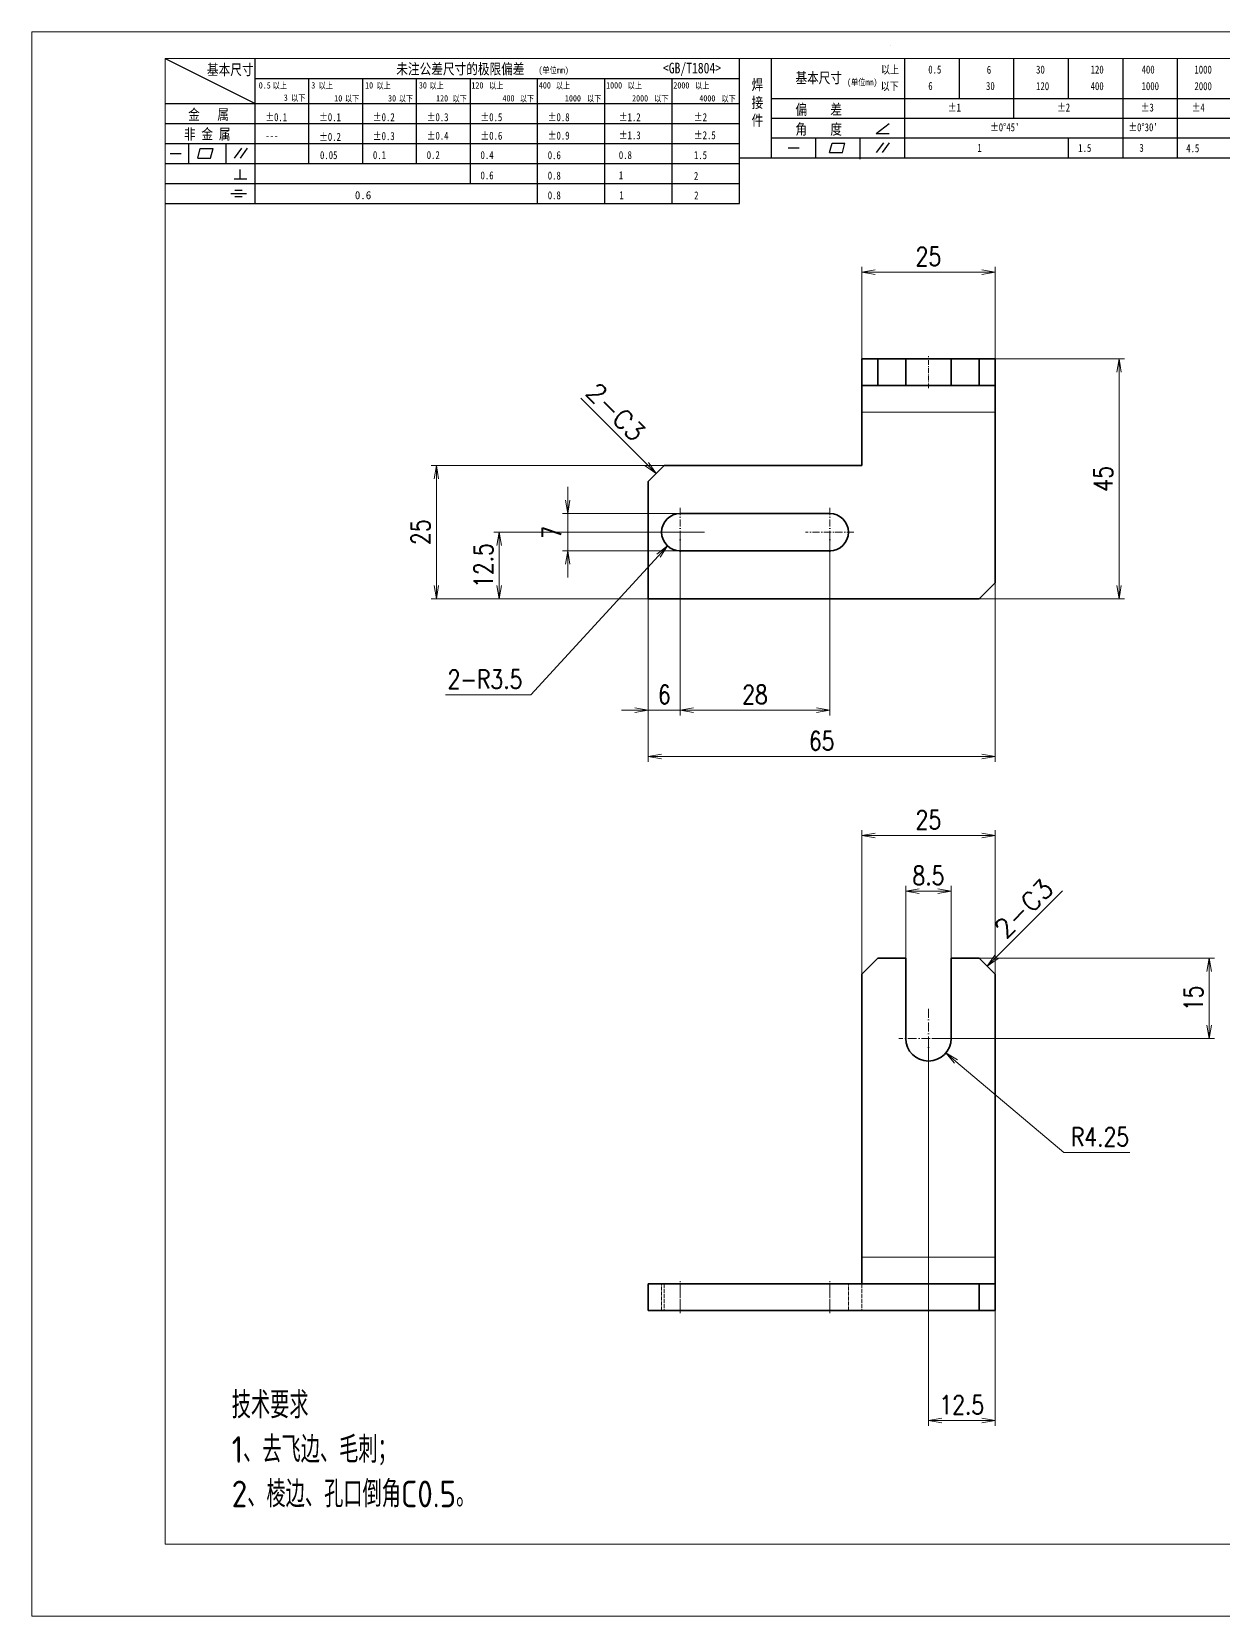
# Model space of a CAD drawing. Header units: millimetres. Extents: x -49572 to 104182, y -50696 to 51993.
# Drawn here: x -45979.7 to -45756.4, y 44871.9 to 45168.9 of the extents above; entities that cross this region are included whole.
import ezdxf
from ezdxf.enums import TextEntityAlignment as Align

# ---------------------------------------------------------------- set-up
doc = ezdxf.new("R2010")
doc.units = ezdxf.units.MM
doc.header["$LTSCALE"] = 0.5
doc.linetypes.add('DASHDOT', pattern=[18.5, 12, -3, 0.5, -3])
doc.linetypes.add('DASHED', pattern=[15, 12, -3])
for name, color, linetype, lineweight in [('DIM', 3, 'Continuous', 13), ('图框', 7, 'Continuous', 18), ('标注线', 3, 'Continuous', 18), ('细实线', 3, 'Continuous', 18)]:
    doc.layers.add(name, color=color, linetype=linetype, lineweight=lineweight)
doc.layers.add('图\\M+19E79\\M+195B6\\M+18E9A', color=7, linetype='Continuous')
doc.layers.add('打印', color=7, linetype='Continuous', lineweight=15, plot=False)
doc.layers.add('打印-禁用', color=7, linetype='Continuous', lineweight=15, plot=False)
doc.styles.add('DIM', font='romans.shx', dxfattribs={"width": 0.8, "bigfont": 'bigfont.shx'})
doc.styles.add('国标', font='simfang.ttf', dxfattribs={"width": 0.8})
doc.styles.add('机械长仿宋', font='gbenor.shx', dxfattribs={"height": 1, "bigfont": 'gbcbig.shx'})
doc.dimstyles.new('DEH 1-1$0', dxfattribs={"dimtxt": 3.5, "dimasz": 2.5, "dimexe": 1, "dimexo": 0.625, "dimgap": 1.2, "dimtad": 1, "dimzin": 9, "dimdsep": 46, "dimtxsty": 'DIM', "dimblk": 'OPEN', "dimcen": 0, "dimclrd": 8, "dimclre": 8, "dimclrt": 2, "dimazin": 2, "dimtfac": 0.5, "dimtmove": 0, "dimatfit": 3, "dimldrblk": 'OPEN', "dimfxl": 0, "dimtolj": 2, "dimlwd": 18, "dimlwe": 18, "dimarcsym": 0})
doc.dimstyles.new('DEH 1-1$4', dxfattribs={"dimtxt": 3.5, "dimasz": 2.5, "dimexe": 1, "dimexo": 0.625, "dimgap": 1.2, "dimtad": 1, "dimtoh": 1, "dimdsep": 46, "dimtxsty": 'DIM', "dimblk": 'OPEN', "dimcen": 0, "dimclrd": 8, "dimclre": 8, "dimclrt": 2, "dimazin": 2, "dimtfac": 0.5, "dimtofl": 0, "dimtmove": 0, "dimatfit": 3, "dimldrblk": 'OPEN', "dimfxl": 0, "dimtolj": 2, "dimlwd": 18, "dimlwe": 18, "dimarcsym": 0})
doc.dimstyles.new('LAM1-1', dxfattribs={"dimtxt": 3.5, "dimasz": 2.5, "dimexe": 1, "dimexo": 0.625, "dimgap": 1.2, "dimtad": 3, "dimdsep": 46, "dimtxsty": 'DIM', "dimblk": 'OPEN', "dimcen": 0, "dimclrd": 3, "dimclre": 3, "dimclrt": 2, "dimazin": 2, "dimtfac": 0.5, "dimtmove": 0, "dimatfit": 3, "dimldrblk": 'OPEN', "dimfxl": 0, "dimlwd": 13, "dimlwe": 13, "dimarcsym": 0})

# ---------------------------------------------------------------- blocks, each defined once
blk = doc.blocks.new('GZDEH零件A3图框V01版')
at = {"layer": '图\\M+19E79\\M+195B6\\M+18E9A', "color": 9}
for p, q in [((2882.49, -1554.46), (2899.37, -1562.92)), ((2899.37, -1581.67), (2899.37, -1554.46)), ((2990.09, -1581.67), (2990.09, -1554.46)), ((2996.09, -1573.08), (2996.09, -1554.46)), ((3021.09, -1561.98), (3021.09, -1554.46)), ((3031.31, -1561.98), (3031.31, -1554.46)), ((3041.53, -1561.98), (3041.53, -1554.46)), ((3051.75, -1561.98), (3051.75, -1554.46)), ((3061.98, -1561.98), (3061.98, -1554.46)), ((3072.2, -1561.98), (3072.2, -1554.46)), ((2899.37, -1558.24), (2990.09, -1558.24)), ((2909.45, -1574.17), (2909.45, -1558.24)), ((2919.53, -1574.17), (2919.53, -1558.24)), ((2929.61, -1574.17), (2929.61, -1558.24)), ((2939.69, -1577.92), (2939.69, -1558.24)), ((2952.29, -1581.67), (2952.29, -1558.24)), ((2964.89, -1581.67), (2964.89, -1558.24)), ((2977.49, -1581.67), (2977.49, -1558.24)), ((2996.09, -1561.98), (3113.09, -1561.98)), ((3021.09, -1573.08), (3021.09, -1561.98)), ((3041.53, -1565.68), (3041.53, -1561.98)), ((3061.98, -1573.08), (3061.98, -1561.98)), ((3072.2, -1573.08), (3072.2, -1561.98)), ((2882.49, -1562.92), (2990.09, -1562.92)), ((2882.49, -1566.67), (2990.09, -1566.67)), ((2996.09, -1565.68), (3113.09, -1565.68)), ((3015.75, -1568.51), (3018.15, -1566.66)), ((2882.49, -1570.42), (2990.09, -1570.42)), ((2886.92, -1574.12), (2886.92, -1570.42)), ((2893.91, -1574.12), (2893.91, -1570.42)), ((2996.09, -1569.38), (3113.09, -1569.38)), ((3004.42, -1573.08), (3004.42, -1569.38)), ((3006.97, -1572.12), (3007.45, -1570.33)), ((3007.45, -1570.33), (3009.86, -1570.33)), ((3009.39, -1572.12), (3009.86, -1570.33)), ((3012.75, -1573.08), (3012.75, -1569.38)), ((3015.75, -1568.51), (3018.15, -1568.51)), ((3015.81, -1572.12), (3017.15, -1570.26)), ((3016.89, -1572.12), (3018.23, -1570.26)), ((3051.75, -1573.08), (3051.75, -1569.38)), ((2883.43, -1572.27), (2885.49, -1572.27)), ((2888.59, -1573.16), (2889.07, -1571.37)), ((2888.59, -1573.16), (2891, -1573.16)), ((2889.07, -1571.37), (2891.48, -1571.37)), ((2891, -1573.16), (2891.48, -1571.37)), ((2895.52, -1573.16), (2896.85, -1571.3)), ((2896.6, -1573.16), (2897.94, -1571.3)), ((2990.09, -1573.08), (3113.09, -1573.08)), ((2999.26, -1571.23), (3001.32, -1571.23)), ((3006.97, -1572.12), (3009.39, -1572.12)), ((3012.75, -1573.33), (3012.75, -1573.08)), ((2882.49, -1574.17), (2990.09, -1574.17)), ((2895.42, -1577.05), (2897.81, -1577.05)), ((2896.58, -1577.05), (2896.58, -1575.28)), ((2882.49, -1577.92), (2990.09, -1577.92)), ((2894.79, -1579.77), (2897.77, -1579.77)), ((2895.57, -1579.17), (2896.92, -1579.17)), ((2882.49, -1581.67), (2990.09, -1581.67)), ((2895.57, -1580.37), (2896.93, -1580.37))]:
    blk.add_line(p, q, dxfattribs=at)
at = {"layer": '图框', "linetype": 'Continuous'}
for p, q in [((2882.49, -1554.46), (2882.49, -1832.96)), ((3272.49, -1554.46), (2882.49, -1554.46)), ((2882.49, -1832.96), (3272.49, -1832.96))]:
    blk.add_line(p, q, dxfattribs=at)
at = {"layer": '打印-禁用', "linetype": 'Continuous'}
for p, q in [((2857.49, -1549.46), (2857.49, -1846.46)), ((3277.49, -1549.46), (2857.49, -1549.46)), ((2857.49, -1846.46), (3277.49, -1846.46))]:
    blk.add_line(p, q, dxfattribs=at)
at = {"layer": '图\\M+19E79\\M+195B6\\M+18E9A', "color": 9, "style": '国标', "width": 0.8}
for s, height, p in [('基本尺寸', 2, (2890.33, -1557.58)), ('未注公差尺寸的极限偏差', 2, (2925.81, -1557.44)), ('<GB/T1804>', 2, (2975.78, -1557.27)), ('以上', 1.5, (3016.64, -1557.33)), ('0.5', 1.5, (3025.49, -1557.3)), ('6', 1.5, (3036.45, -1557.34)), ('30', 1.5, (3045.69, -1557.31)), ('120', 1.5, (3055.91, -1557.31)), ('400', 1.5, (3065.46, -1557.31)), ('1000', 1.5, (3075.36, -1557.31)), ('30', 1.2, (2930.04, -1560.11)), ('基本尺寸', 2, (3000.6, -1559.1)), ('以下', 1.5, (3016.58, -1560.43)), ('6', 1.5, (3025.49, -1560.38)), ('30', 1.5, (3036.31, -1560.39)), ('120', 1.5, (3045.69, -1560.41)), ('400', 1.5, (3055.91, -1560.41)), ('1000', 1.5, (3065.46, -1560.41)), ('2000', 1.5, (3075.36, -1560.41)), ('金   属', 2, (2886.82, -1565.98)), ('±0.1', 1.5, (2901.27, -1566.23)), ('±0.1', 1.5, (2911.35, -1566.23)), ('±0.2', 1.5, (2921.43, -1566.23)), ('±0.3', 1.5, (2931.51, -1566.23)), ('±0.5', 1.5, (2941.59, -1566.23)), ('±0.8', 1.5, (2954.19, -1566.23)), ('±1.2', 1.5, (2967.51, -1566.23)), ('±2', 1.5, (2981.58, -1566.23)), ('偏    差', 2, (3000.6, -1565.04)), ('±1', 1.5, (3029.16, -1564.42)), ('±2', 1.5, (3049.61, -1564.42)), ('±3', 1.5, (3065.3, -1564.42)), ('±4', 1.5, (3074.85, -1564.42)), ('非 金 属', 2, (2886.02, -1569.65)), ('±0.3', 1.5, (2921.43, -1569.77)), ('±0.4', 1.5, (2931.51, -1569.71)), ('±0.6', 1.5, (2941.59, -1569.71)), ('±0.9', 1.5, (2954.19, -1569.68)), ('±1.3', 1.5, (2967.51, -1569.62)), ('±2.5', 1.5, (2981.58, -1569.61)), ('角    度', 2, (3000.6, -1568.74)), ("±0%%D45'", 1.5, (3037.06, -1568.12)), ("±0%%D30'", 1.5, (3062.98, -1568.12)), ('---', 1.5, (2901.27, -1569.65)), ('±0.2', 1.5, (2911.35, -1569.92)), ('1', 1.5, (3034.69, -1571.98)), ('1.5', 1.5, (3053.59, -1572.01)), ('3', 1.5, (3065.05, -1571.98)), ('4.5', 1.5, (3073.82, -1572.05)), ('0.1', 1.5, (2921.43, -1573.34)), ('0.2', 1.5, (2931.51, -1573.33)), ('0.4', 1.5, (2941.59, -1573.33)), ('0.6', 1.5, (2954.19, -1573.35)), ('0.8', 1.5, (2967.51, -1573.33)), ('1.5', 1.5, (2981.58, -1573.34)), ('0.6', 1.5, (2941.59, -1577.14)), ('0.8', 1.5, (2954.19, -1577.17)), ('1', 1.5, (2967.51, -1577.12)), ('2', 1.5, (2981.58, -1577.26)), ('0.8', 1.5, (2954.19, -1580.87)), ('1', 1.5, (2967.59, -1580.86)), ('2', 1.5, (2981.62, -1580.89))]:
    blk.add_text(s, height=height, dxfattribs=at).set_placement(p)
at = {"layer": '图\\M+19E79\\M+195B6\\M+18E9A', "color": 9, "lineweight": 15, "style": '国标', "width": 0.8}
for s, p in [('(单位mm)', (2952.44, -1557.27)), ('0.5', (2900.03, -1560.11)), ('以上', (2902.64, -1560.16)), ('3', (2909.88, -1560.11)), ('以上', (2911.25, -1560.16)), ('10', (2919.96, -1560.11)), ('以上', (2922.09, -1560.16)), ('以上', (2932.02, -1560.16)), ('120', (2939.88, -1560.11)), ('以上', (2943.21, -1560.16)), ('400', (2952.52, -1560.11)), ('以上', (2955.68, -1560.16)), ('1000', (2965.12, -1560.11)), ('以上', (2969.16, -1560.16)), ('2000', (2977.72, -1560.11)), ('以上', (2981.8, -1560.16)), ('(单位mm)', (3010.27, -1559.51)), ('3', (2904.73, -1562.41)), ('以下', (2906.1, -1562.46)), ('10', (2914.19, -1562.54)), ('以下', (2916.18, -1562.59)), ('30', (2924.27, -1562.54)), ('以下', (2926.26, -1562.59)), ('120', (2933.26, -1562.54)), ('以下', (2936.34, -1562.59)), ('400', (2945.7, -1562.54)), ('以下', (2948.94, -1562.59)), ('1000', (2957.41, -1562.54)), ('以下', (2961.54, -1562.59)), ('2000', (2969.99, -1562.54)), ('以下', (2974.14, -1562.59)), ('4000', (2982.59, -1562.54)), ('以下', (2986.74, -1562.59))]:
    blk.add_text(s, height=1.2, dxfattribs=at).set_placement(p)
at = {"layer": '图\\M+19E79\\M+195B6\\M+18E9A', "color": 9, "lineweight": 13, "style": '国标'}
blk.add_text('0.6', height=1.5, dxfattribs=at).set_placement((2918.05, -1580.85))
at = {"layer": '图\\M+19E79\\M+195B6\\M+18E9A', "color": 9, "insert": (2992.39, -1558.41), "char_height": 2, "width": 3.1877, "attachment_point": 1, "style": '国标'}
blk.add_mtext('焊\\P接\\P件', dxfattribs=at)
at = {"layer": '图\\M+19E79\\M+195B6\\M+18E9A', "color": 9, "insert": (2911.51, -1573.37), "char_height": 1.5, "attachment_point": 7, "style": '国标'}
blk.add_mtext_dynamic_manual_height_columns('0.05', width=5.1982, gutter_width=12.5, heights=[0], dxfattribs=at)
blk = doc.blocks.new('DEH A3')
at = {"layer": '图框'}
blk.add_blockref('GZDEH零件A3图框V01版', (-2857.49, 1846.46), dxfattribs=at)
blk = doc.blocks.new('_Open')
at = {"color": 0, "linetype": 'ByBlock', "lineweight": -2}
for p, q in [((-1, 0.17), (0, 0)), ((-1, -0.17), (0, 0)), ((0, 0), (-1, 0))]:
    blk.add_line(p, q, dxfattribs=at)
blk = doc.blocks.new('*D93')
at = {"layer": 'Defpoints', "color": 0, "transparency": 16777216}
for p in [(-45903.82, 45087.58), (-45855.15, 45087.58), (-45864.12, 45062.58)]:
    blk.add_point(p, dxfattribs=at)
at = {"layer": '标注线', "color": 8, "lineweight": 18, "transparency": 16777216}
for p, q in [((-45855.78, 45087.58), (-45904.82, 45087.58)), ((-45903.82, 45065.08), (-45903.82, 45085.08)), ((-45864.74, 45062.58), (-45904.82, 45062.58))]:
    blk.add_line(p, q, dxfattribs=at)
at = {"layer": '标注线', "color": 8, "lineweight": 18, "transparency": 16777216, "xscale": 2.5, "yscale": 2.5, "zscale": 2.5}
for p, rotation in [((-45903.82, 45087.58), 90), ((-45903.82, 45062.58), 270)]:
    blk.add_blockref('_Open', p, dxfattribs=dict(at, rotation=rotation))
at = {"layer": '标注线', "color": 2, "transparency": 16777216, "insert": (-45906.77, 45075.08), "char_height": 3.5, "attachment_point": 5, "rotation": 90, "style": 'DIM'}
blk.add_mtext('\\A2;25', dxfattribs=at)
blk = doc.blocks.new('*D94')
at = {"layer": 'Defpoints', "color": 0, "transparency": 16777216}
for p in [(-45799.12, 45073.2), (-45864.12, 45067.23), (-45799.12, 45033.02)]:
    blk.add_point(p, dxfattribs=at)
at = {"layer": '标注线', "color": 8, "lineweight": 18, "transparency": 16777216}
for p, q in [((-45799.12, 45072.57), (-45799.12, 45032.02)), ((-45864.12, 45066.61), (-45864.12, 45032.02)), ((-45861.62, 45033.02), (-45801.62, 45033.02))]:
    blk.add_line(p, q, dxfattribs=at)
at = {"layer": '标注线', "color": 8, "lineweight": 18, "transparency": 16777216, "xscale": 2.5, "yscale": 2.5, "zscale": 2.5, "rotation": 180}
blk.add_blockref('_Open', (-45864.12, 45033.02), dxfattribs=at)
at = {"layer": '标注线', "color": 8, "lineweight": 18, "transparency": 16777216, "xscale": 2.5, "yscale": 2.5, "zscale": 2.5}
blk.add_blockref('_Open', (-45799.12, 45033.02), dxfattribs=at)
at = {"layer": '标注线', "color": 2, "transparency": 16777216, "insert": (-45831.62, 45035.97), "char_height": 3.5, "attachment_point": 5, "style": 'DIM'}
blk.add_mtext('\\A2;65', dxfattribs=at)
blk = doc.blocks.new('*D95')
at = {"layer": 'Defpoints', "color": 0, "transparency": 16777216}
for p in [(-45809.74, 45107.58), (-45775.91, 45107.58), (-45811.91, 45062.58)]:
    blk.add_point(p, dxfattribs=at)
at = {"layer": '标注线', "color": 8, "lineweight": 18, "transparency": 16777216}
for p, q in [((-45809.12, 45107.58), (-45774.91, 45107.58)), ((-45775.91, 45065.08), (-45775.91, 45105.08)), ((-45811.29, 45062.58), (-45774.91, 45062.58))]:
    blk.add_line(p, q, dxfattribs=at)
at = {"layer": '标注线', "color": 8, "lineweight": 18, "transparency": 16777216, "xscale": 2.5, "yscale": 2.5, "zscale": 2.5}
for p, rotation in [((-45775.91, 45107.58), 90), ((-45775.91, 45062.58), 270)]:
    blk.add_blockref('_Open', p, dxfattribs=dict(at, rotation=rotation))
at = {"layer": '标注线', "color": 2, "transparency": 16777216, "insert": (-45778.86, 45085.08), "char_height": 3.5, "attachment_point": 5, "rotation": 90, "style": 'DIM'}
blk.add_mtext('\\A2;45', dxfattribs=at)
blk = doc.blocks.new('*D96')
at = {"layer": 'Defpoints', "color": 0, "transparency": 16777216}
for p in [(-45824.12, 45123.8), (-45824.12, 45094.15), (-45799.12, 45090.35)]:
    blk.add_point(p, dxfattribs=at)
at = {"layer": '标注线', "color": 8, "lineweight": 18, "transparency": 16777216}
for p, q in [((-45824.12, 45094.77), (-45824.12, 45124.8)), ((-45801.62, 45123.8), (-45821.62, 45123.8)), ((-45799.12, 45090.97), (-45799.12, 45124.8))]:
    blk.add_line(p, q, dxfattribs=at)
at = {"layer": '标注线', "color": 8, "lineweight": 18, "transparency": 16777216, "xscale": 2.5, "yscale": 2.5, "zscale": 2.5, "rotation": 180}
blk.add_blockref('_Open', (-45824.12, 45123.8), dxfattribs=at)
at = {"layer": '标注线', "color": 8, "lineweight": 18, "transparency": 16777216, "xscale": 2.5, "yscale": 2.5, "zscale": 2.5}
blk.add_blockref('_Open', (-45799.12, 45123.8), dxfattribs=at)
at = {"layer": '标注线', "color": 2, "transparency": 16777216, "insert": (-45811.62, 45126.75), "char_height": 3.5, "attachment_point": 5, "style": 'DIM'}
blk.add_mtext('\\A2;25', dxfattribs=at)
blk = doc.blocks.new('*D97')
at = {"layer": 'Defpoints', "color": 0, "transparency": 16777216}
for p in [(-45858.12, 45075.08), (-45864.12, 45067.23), (-45864.12, 45041.71)]:
    blk.add_point(p, dxfattribs=at)
at = {"layer": '标注线', "color": 8, "lineweight": 18, "transparency": 16777216}
for p, q in [((-45858.12, 45074.45), (-45858.12, 45040.71)), ((-45864.12, 45066.61), (-45864.12, 45040.71)), ((-45866.62, 45041.71), (-45869.12, 45041.71)), ((-45858.12, 45041.71), (-45864.12, 45041.71)), ((-45855.62, 45041.71), (-45853.12, 45041.71))]:
    blk.add_line(p, q, dxfattribs=at)
at = {"layer": '标注线', "color": 8, "lineweight": 18, "transparency": 16777216, "xscale": 2.5, "yscale": 2.5, "zscale": 2.5}
blk.add_blockref('_Open', (-45864.12, 45041.71), dxfattribs=at)
at = {"layer": '标注线', "color": 8, "lineweight": 18, "transparency": 16777216, "xscale": 2.5, "yscale": 2.5, "zscale": 2.5, "rotation": 180}
blk.add_blockref('_Open', (-45858.12, 45041.71), dxfattribs=at)
at = {"layer": '标注线', "color": 2, "transparency": 16777216, "insert": (-45861.12, 45044.66), "char_height": 3.5, "attachment_point": 5, "style": 'DIM'}
blk.add_mtext('\\A2;6', dxfattribs=at)
blk = doc.blocks.new('*D98')
at = {"layer": 'Defpoints', "color": 0, "transparency": 16777216}
for p in [(-45858.12, 45075.08), (-45830.12, 45075.08), (-45830.12, 45041.71)]:
    blk.add_point(p, dxfattribs=at)
at = {"layer": '标注线', "color": 8, "lineweight": 18, "transparency": 16777216}
for p, q in [((-45858.12, 45074.45), (-45858.12, 45040.71)), ((-45830.12, 45074.45), (-45830.12, 45040.71)), ((-45855.62, 45041.71), (-45832.62, 45041.71))]:
    blk.add_line(p, q, dxfattribs=at)
at = {"layer": '标注线', "color": 8, "lineweight": 18, "transparency": 16777216, "xscale": 2.5, "yscale": 2.5, "zscale": 2.5, "rotation": 180}
blk.add_blockref('_Open', (-45858.12, 45041.71), dxfattribs=at)
at = {"layer": '标注线', "color": 8, "lineweight": 18, "transparency": 16777216, "xscale": 2.5, "yscale": 2.5, "zscale": 2.5}
blk.add_blockref('_Open', (-45830.12, 45041.71), dxfattribs=at)
at = {"layer": '标注线', "color": 2, "transparency": 16777216, "insert": (-45844.12, 45044.66), "char_height": 3.5, "attachment_point": 5, "style": 'DIM'}
blk.add_mtext('\\A2;28', dxfattribs=at)
blk = doc.blocks.new('*D99')
at = {"layer": 'Defpoints', "color": 0, "transparency": 16777216}
for p in [(-45892.07, 45075.08), (-45853.89, 45075.08), (-45845.2, 45062.58)]:
    blk.add_point(p, dxfattribs=at)
at = {"layer": '标注线', "color": 8, "lineweight": 18, "transparency": 16777216}
for p, q in [((-45854.51, 45075.08), (-45893.07, 45075.08)), ((-45892.07, 45065.08), (-45892.07, 45072.58)), ((-45845.83, 45062.58), (-45893.07, 45062.58))]:
    blk.add_line(p, q, dxfattribs=at)
at = {"layer": '标注线', "color": 8, "lineweight": 18, "transparency": 16777216, "xscale": 2.5, "yscale": 2.5, "zscale": 2.5}
for p, rotation in [((-45892.07, 45075.08), 90), ((-45892.07, 45062.58), 270)]:
    blk.add_blockref('_Open', p, dxfattribs=dict(at, rotation=rotation))
at = {"layer": '标注线', "color": 2, "transparency": 16777216, "insert": (-45895.02, 45068.83), "char_height": 3.5, "attachment_point": 5, "rotation": 90, "style": 'DIM'}
blk.add_mtext('\\A2;12.5', dxfattribs=at)
blk = doc.blocks.new('*D100')
at = {"layer": 'Defpoints', "color": 0, "transparency": 16777216}
for p in [(-45879.22, 45078.58), (-45851.36, 45078.58), (-45851.36, 45071.58)]:
    blk.add_point(p, dxfattribs=at)
at = {"layer": '标注线', "color": 8, "lineweight": 18, "transparency": 16777216}
for p, q in [((-45879.22, 45081.08), (-45879.22, 45083.58)), ((-45851.98, 45078.58), (-45880.22, 45078.58)), ((-45879.22, 45071.58), (-45879.22, 45078.58)), ((-45851.98, 45071.58), (-45880.22, 45071.58)), ((-45879.22, 45069.08), (-45879.22, 45066.58))]:
    blk.add_line(p, q, dxfattribs=at)
at = {"layer": '标注线', "color": 8, "lineweight": 18, "transparency": 16777216, "xscale": 2.5, "yscale": 2.5, "zscale": 2.5}
for p, rotation in [((-45879.22, 45078.58), 270), ((-45879.22, 45071.58), 90)]:
    blk.add_blockref('_Open', p, dxfattribs=dict(at, rotation=rotation))
at = {"layer": '标注线', "color": 2, "transparency": 16777216, "insert": (-45882.17, 45075.08), "char_height": 3.5, "attachment_point": 5, "rotation": 90, "style": 'DIM'}
blk.add_mtext('\\A2;7', dxfattribs=at)
blk = doc.blocks.new('*D101')
at = {"layer": 'Defpoints', "color": 0, "transparency": 16777216}
for p in [(-45858.12, 45075.08), (-45860.49, 45072.5)]:
    blk.add_point(p, dxfattribs=at)
at = {"layer": '标注线', "color": 8, "lineweight": 18, "transparency": 16777216}
for p, q in [((-45886.12, 45044.57), (-45862.18, 45070.66)), ((-45902.12, 45044.57), (-45886.12, 45044.57))]:
    blk.add_line(p, q, dxfattribs=at)
at = {"layer": '标注线', "color": 8, "lineweight": 18, "transparency": 16777216, "xscale": 2.5, "yscale": 2.5, "zscale": 2.5, "rotation": 47.44328104521568}
blk.add_blockref('_Open', (-45860.49, 45072.5), dxfattribs=at)
at = {"layer": '标注线', "color": 2, "transparency": 16777216, "insert": (-45894.72, 45047.52), "char_height": 3.5, "attachment_point": 5, "style": 'DIM'}
blk.add_mtext('\\A2;{\\Fromans,bigfont|c134;2-}R3.5', dxfattribs=at)
blk = doc.blocks.new('*D102')
at = {"layer": 'Defpoints', "color": 0, "transparency": 16777216}
for p in [(-45799.12, 45018.24), (-45824.12, 44965.58), (-45799.12, 44965.58)]:
    blk.add_point(p, dxfattribs=at)
at = {"layer": '标注线', "color": 8, "lineweight": 18, "transparency": 16777216}
for p, q in [((-45824.12, 44966.2), (-45824.12, 45019.24)), ((-45821.62, 45018.24), (-45801.62, 45018.24)), ((-45799.12, 44966.2), (-45799.12, 45019.24))]:
    blk.add_line(p, q, dxfattribs=at)
at = {"layer": '标注线', "color": 8, "lineweight": 18, "transparency": 16777216, "xscale": 2.5, "yscale": 2.5, "zscale": 2.5, "rotation": 180}
blk.add_blockref('_Open', (-45824.12, 45018.24), dxfattribs=at)
at = {"layer": '标注线', "color": 8, "lineweight": 18, "transparency": 16777216, "xscale": 2.5, "yscale": 2.5, "zscale": 2.5}
blk.add_blockref('_Open', (-45799.12, 45018.24), dxfattribs=at)
at = {"layer": '标注线', "color": 2, "transparency": 16777216, "insert": (-45811.62, 45021.19), "char_height": 3.5, "attachment_point": 5, "style": 'DIM'}
blk.add_mtext('\\A2;25', dxfattribs=at)
blk = doc.blocks.new('*D103')
at = {"layer": 'Defpoints', "color": 0, "transparency": 16777216}
for p in [(-45811.62, 44980.21), (-45799.12, 44965.58), (-45799.12, 44908.57)]:
    blk.add_point(p, dxfattribs=at)
at = {"layer": '标注线', "color": 8, "lineweight": 18, "transparency": 16777216}
for p, q in [((-45811.62, 44979.59), (-45811.62, 44907.57)), ((-45799.12, 44964.95), (-45799.12, 44907.57)), ((-45809.12, 44908.57), (-45801.62, 44908.57))]:
    blk.add_line(p, q, dxfattribs=at)
at = {"layer": '标注线', "color": 8, "lineweight": 18, "transparency": 16777216, "xscale": 2.5, "yscale": 2.5, "zscale": 2.5, "rotation": 180}
blk.add_blockref('_Open', (-45811.62, 44908.57), dxfattribs=at)
at = {"layer": '标注线', "color": 8, "lineweight": 18, "transparency": 16777216, "xscale": 2.5, "yscale": 2.5, "zscale": 2.5}
blk.add_blockref('_Open', (-45799.12, 44908.57), dxfattribs=at)
at = {"layer": '标注线', "color": 2, "transparency": 16777216, "insert": (-45805.37, 44911.52), "char_height": 3.5, "attachment_point": 5, "style": 'DIM'}
blk.add_mtext('\\A2;12.5', dxfattribs=at)
blk = doc.blocks.new('*D104')
at = {"layer": 'Defpoints', "color": 0, "transparency": 16777216}
for p in [(-45803.65, 44995.21), (-45759.02, 44995.21), (-45811.62, 44980.21)]:
    blk.add_point(p, dxfattribs=at)
at = {"layer": '标注线', "color": 8, "lineweight": 18, "transparency": 16777216}
for p, q in [((-45803.02, 44995.21), (-45758.02, 44995.21)), ((-45759.02, 44982.71), (-45759.02, 44992.71)), ((-45810.99, 44980.21), (-45758.02, 44980.21))]:
    blk.add_line(p, q, dxfattribs=at)
at = {"layer": '标注线', "color": 8, "lineweight": 18, "transparency": 16777216, "xscale": 2.5, "yscale": 2.5, "zscale": 2.5}
for p, rotation in [((-45759.02, 44995.21), 90), ((-45759.02, 44980.21), 270)]:
    blk.add_blockref('_Open', p, dxfattribs=dict(at, rotation=rotation))
at = {"layer": '标注线', "color": 2, "transparency": 16777216, "insert": (-45761.97, 44987.71), "char_height": 3.5, "attachment_point": 5, "rotation": 90, "style": 'DIM'}
blk.add_mtext('\\A2;15', dxfattribs=at)
blk = doc.blocks.new('*D105')
at = {"layer": 'Defpoints', "color": 0, "transparency": 16777216}
for p in [(-45807.37, 45007.78), (-45815.87, 44985.92), (-45807.37, 44985.92)]:
    blk.add_point(p, dxfattribs=at)
at = {"layer": '标注线', "color": 8, "lineweight": 18, "transparency": 16777216}
for p, q in [((-45815.87, 44986.54), (-45815.87, 45008.78)), ((-45813.37, 45007.78), (-45809.87, 45007.78)), ((-45807.37, 44986.54), (-45807.37, 45008.78))]:
    blk.add_line(p, q, dxfattribs=at)
at = {"layer": '标注线', "color": 8, "lineweight": 18, "transparency": 16777216, "xscale": 2.5, "yscale": 2.5, "zscale": 2.5, "rotation": 180}
blk.add_blockref('_Open', (-45815.87, 45007.78), dxfattribs=at)
at = {"layer": '标注线', "color": 8, "lineweight": 18, "transparency": 16777216, "xscale": 2.5, "yscale": 2.5, "zscale": 2.5}
blk.add_blockref('_Open', (-45807.37, 45007.78), dxfattribs=at)
at = {"layer": '标注线', "color": 2, "transparency": 16777216, "insert": (-45811.62, 45010.73), "char_height": 3.5, "attachment_point": 5, "style": 'DIM'}
blk.add_mtext('\\A2;8.5', dxfattribs=at)
blk = doc.blocks.new('*D106')
at = {"layer": 'Defpoints', "color": 0, "transparency": 16777216}
for p in [(-45811.62, 44980.21), (-45808.37, 44977.47)]:
    blk.add_point(p, dxfattribs=at)
at = {"layer": '标注线', "color": 8, "lineweight": 18, "transparency": 16777216}
for p, q in [((-45786.27, 44958.81), (-45806.46, 44975.86)), ((-45773.87, 44958.81), (-45786.27, 44958.81))]:
    blk.add_line(p, q, dxfattribs=at)
at = {"layer": '标注线', "color": 8, "lineweight": 18, "transparency": 16777216, "xscale": 2.5, "yscale": 2.5, "zscale": 2.5, "rotation": 139.8186883150026}
blk.add_blockref('_Open', (-45808.37, 44977.47), dxfattribs=at)
at = {"layer": '标注线', "color": 2, "transparency": 16777216, "insert": (-45779.47, 44961.76), "char_height": 3.5, "attachment_point": 5, "style": 'DIM'}
blk.add_mtext('\\A2;R4.25', dxfattribs=at)
blk = doc.blocks.new('CHAMFER_DIM_L')
at = {"layer": 'DIM', "color": 2, "style": 'DIM'}
blk.add_attdef('000', text='', height=3.5, rotation=270, dxfattribs=at).set_placement((0, 7), align=Align.BOTTOM_RIGHT)
at = {"layer": 'DIM'}
blk.add_leader([(0, 0), (0, 20)], dimstyle='LAM1-1', dxfattribs=at)
blk = doc.blocks.new('CHAMFER_DIM_R')
at = {"layer": 'DIM', "color": 2, "style": 'DIM'}
blk.add_attdef('000', text='', height=3.5, rotation=90, dxfattribs=at).set_placement((0, 6), align=Align.BOTTOM_LEFT)
at = {"layer": 'DIM'}
blk.add_leader([(0, 0), (0, 20)], dimstyle='LAM1-1', dxfattribs=at)

msp = doc.modelspace()

# ---------------------------------------------------------------- linework, layer by layer
at = {"color": 7, "lineweight": 35, "ltscale": 0.125}
for p, q in [((-45824.119, 45107.578), (-45824.119, 45102.578)), ((-45821.119, 45107.578), (-45821.119, 45102.578)), ((-45815.869, 45107.578), (-45815.869, 45102.578)), ((-45807.369, 45107.578), (-45807.369, 45102.578)), ((-45802.119, 45102.578), (-45802.119, 45107.578)), ((-45799.119, 45102.578), (-45799.119, 45107.578)), ((-45824.119, 45097.578), (-45824.119, 45102.578)), ((-45799.119, 45102.578), (-45799.119, 45097.578)), ((-45824.119, 44934.212), (-45824.119, 44939.212)), ((-45799.119, 44939.212), (-45799.119, 44934.212)), ((-45864.119, 44929.212), (-45864.119, 44934.212)), ((-45802.119, 44929.212), (-45802.119, 44934.212)), ((-45799.119, 44929.212), (-45799.119, 44934.212))]:
    msp.add_line(p, q, dxfattribs=at)
at = {"color": 7, "lineweight": 35, "ltscale": 0.075}
for p, q in [((-45821.119, 45107.578), (-45824.119, 45107.578)), ((-45799.119, 45107.578), (-45802.119, 45107.578)), ((-45821.119, 45102.578), (-45824.119, 45102.578)), ((-45799.119, 45102.578), (-45802.119, 45102.578)), ((-45802.119, 44934.212), (-45799.119, 44934.212)), ((-45802.119, 44929.212), (-45799.119, 44929.212))]:
    msp.add_line(p, q, dxfattribs=at)
at = {"color": 7, "lineweight": 35, "ltscale": 0.13125}
for p, q in [((-45815.869, 45107.578), (-45821.119, 45107.578)), ((-45802.119, 45107.578), (-45807.369, 45107.578)), ((-45821.119, 45102.578), (-45815.869, 45102.578)), ((-45807.369, 45102.578), (-45802.119, 45102.578)), ((-45821.119, 44995.212), (-45815.869, 44995.212)), ((-45807.369, 44995.212), (-45802.119, 44995.212))]:
    msp.add_line(p, q, dxfattribs=at)
at = {"color": 7, "lineweight": 35, "ltscale": 0.026489}
for p, q in [((-45814.809, 45107.578), (-45815.869, 45107.578)), ((-45814.809, 45102.578), (-45815.869, 45102.578))]:
    msp.add_line(p, q, dxfattribs=at)
at = {"color": 7, "lineweight": 35, "ltscale": 0.186011}
for p, q in [((-45807.369, 45107.578), (-45814.809, 45107.578)), ((-45807.369, 45102.578), (-45814.809, 45102.578))]:
    msp.add_line(p, q, dxfattribs=at)
at = {"color": 2, "linetype": 'DASHDOT', "lineweight": 13, "ltscale": 0.15}
for p, q in [((-45811.619, 45102.078), (-45811.619, 45108.078)), ((-45858.119, 44928.712), (-45858.119, 44934.712)), ((-45830.119, 44928.712), (-45830.119, 44934.712))]:
    msp.add_line(p, q, dxfattribs=at)
at = {"color": 1, "linetype": 'DASHED', "lineweight": 13}
for p, q in [((-45799.119, 45097.578), (-45824.119, 45097.578)), ((-45799.119, 44939.212), (-45824.119, 44939.212))]:
    msp.add_line(p, q, dxfattribs=at)
at = {"color": 7, "lineweight": 35, "ltscale": 0.25}
msp.add_line((-45824.119, 45097.578), (-45824.119, 45087.578), dxfattribs=at)
at = {"color": 7, "lineweight": 13}
for p, q in [((-45799.119, 45097.578), (-45824.119, 45097.578)), ((-45799.119, 44939.212), (-45824.119, 44939.212))]:
    msp.add_line(p, q, dxfattribs=at)
at = {"color": 7, "lineweight": 35}
for p, q in [((-45799.119, 45097.578), (-45799.119, 45065.578)), ((-45824.119, 45087.578), (-45861.119, 45087.578)), ((-45864.119, 45062.578), (-45864.119, 45084.578)), ((-45858.119, 45078.578), (-45830.119, 45078.578)), ((-45830.119, 45071.578), (-45858.119, 45071.578)), ((-45864.119, 45062.578), (-45802.119, 45062.578)), ((-45824.119, 44939.212), (-45824.119, 44992.212)), ((-45799.119, 44992.212), (-45799.119, 44939.212)), ((-45864.119, 44934.212), (-45802.119, 44934.212)), ((-45864.119, 44929.212), (-45802.119, 44929.212))]:
    msp.add_line(p, q, dxfattribs=at)
at = {"color": 7, "lineweight": 35, "ltscale": 0.106066}
for p, q in [((-45864.119, 45084.578), (-45861.119, 45087.578)), ((-45802.119, 45062.578), (-45799.119, 45065.578)), ((-45821.119, 44995.212), (-45824.119, 44992.212)), ((-45799.119, 44992.212), (-45802.119, 44995.212))]:
    msp.add_line(p, q, dxfattribs=at)
at = {"color": 2, "linetype": 'DASHDOT', "lineweight": 13, "ltscale": 0.227499}
for p, q in [((-45858.119, 45079.628), (-45858.119, 45070.528)), ((-45830.119, 45079.628), (-45830.119, 45070.528))]:
    msp.add_line(p, q, dxfattribs=at)
at = {"color": 2, "linetype": 'DASHDOT', "lineweight": 13, "ltscale": 0.22749}
for p, q in [((-45853.569, 45075.078), (-45862.668, 45075.078)), ((-45825.569, 45075.078), (-45834.668, 45075.078))]:
    msp.add_line(p, q, dxfattribs=at)
at = {"color": 7, "lineweight": 35, "ltscale": 0.375}
for p, q in [((-45815.869, 44995.212), (-45815.869, 44980.212)), ((-45807.369, 44995.212), (-45807.369, 44980.212))]:
    msp.add_line(p, q, dxfattribs=at)
at = {"color": 2, "linetype": 'DASHDOT', "lineweight": 13, "ltscale": 0.276251}
msp.add_line((-45811.619, 44985.738), (-45811.619, 44974.688), dxfattribs=at)
at = {"color": 2, "linetype": 'DASHDOT', "lineweight": 13, "ltscale": 0.276245}
msp.add_line((-45806.094, 44980.212), (-45817.144, 44980.212), dxfattribs=at)
at = {"color": 1, "linetype": 'DASHED', "lineweight": 13, "ltscale": 0.125}
for p, q in [((-45861.619, 44929.212), (-45861.619, 44934.212)), ((-45861.119, 44934.212), (-45861.119, 44929.212)), ((-45858.119, 44934.212), (-45858.119, 44929.212)), ((-45858.119, 44934.212), (-45858.119, 44929.212)), ((-45830.119, 44934.212), (-45830.119, 44929.212)), ((-45830.119, 44934.212), (-45830.119, 44929.212)), ((-45826.619, 44929.212), (-45826.619, 44934.212)), ((-45824.119, 44934.212), (-45824.119, 44929.212))]:
    msp.add_line(p, q, dxfattribs=at)
at = {"color": 7, "lineweight": 35}
for centre, radius, start, end in [((-45858.119, 45075.078), 3.5, 90, 270), ((-45830.119, 45075.078), 3.5, 270, 90), ((-45811.619, 44980.212), 4.25, 180.00001, 360)]:
    msp.add_arc(centre, radius, start, end, dxfattribs=at)
at = {"layer": '打印'}
msp.add_lwpolyline([(-45979.651, 45168.886), (-45559.651, 45168.886), (-45559.651, 44871.886), (-45979.651, 44871.886)], close=True, dxfattribs=at)
at = {"layer": '细实线', "ltscale": 2.48512e-05}
msp.add_line((-45818.815, 45166.328), (-45818.815, 45166.327), dxfattribs=at)

# ---------------------------------------------------------------- block references
at = {"layer": 'DIM'}
for name, p, rotation in [('CHAMFER_DIM_L', (-45862.619, 45086.078), 45), ('CHAMFER_DIM_R', (-45800.619, 44993.712), 315)]:
    msp.add_blockref(name, p, dxfattribs=dict(at, rotation=rotation)).add_auto_attribs({'000': '2-C3'})
at = {"layer": '图框'}
msp.add_blockref('DEH A3', (-45979.651, 44871.886), dxfattribs=at)

# ---------------------------------------------------------------- texts
at = {"layer": '标注线', "color": 2, "insert": (-45942.173, 44892.269), "char_height": 5, "width": 114.82461, "attachment_point": 7, "style": '机械长仿宋'}
msp.add_mtext('\\A2;技术要求\\P1、去飞边、毛刺；\\P2、棱边、孔口倒角C0.5。', dxfattribs=at)

# ---------------------------------------------------------------- dimensions: what is measured, and where the dimension line sits
at = {"layer": '标注线'}
for base, p1, p2, picture, middle in [((-45824.119, 45123.798), (-45799.119, 45090.349), (-45824.119, 45094.146), '*D96', (-45811.619, 45126.748)), ((-45864.119, 45041.713), (-45858.119, 45075.078), (-45864.119, 45067.232), '*D97', (-45861.119, 45044.663)), ((-45799.119, 45033.02), (-45864.119, 45067.232), (-45799.119, 45073.198), '*D94', (-45831.619, 45035.97)), ((-45830.119, 45041.713), (-45858.119, 45075.078), (-45830.119, 45075.078), '*D98', (-45844.119, 45044.663)), ((-45799.119, 45018.238), (-45824.119, 44965.579), (-45799.119, 44965.579), '*D102', (-45811.619, 45021.188)), ((-45807.369, 45007.778), (-45815.869, 44985.916), (-45807.369, 44985.916), '*D105', (-45811.619, 45010.728)), ((-45799.119, 44908.569), (-45811.619, 44980.212), (-45799.119, 44965.579), '*D103', (-45805.369, 44911.519))]:
    dim = msp.add_linear_dim(base=base, p1=p1, p2=p2, dimstyle='DEH 1-1$0', dxfattribs=at)
    dim.commit()
    dim.dimension.update_dxf_attribs({"geometry": picture, "text_midpoint": middle})
for base, p1, p2, picture, middle in [((-45775.905, 45107.578), (-45811.912, 45062.578), (-45809.741, 45107.578), '*D95', (-45778.855, 45085.078)), ((-45903.824, 45087.578), (-45864.119, 45062.578), (-45855.152, 45087.578), '*D93', (-45906.774, 45075.078)), ((-45879.221, 45078.578), (-45851.356, 45071.578), (-45851.356, 45078.578), '*D100', (-45882.171, 45075.078)), ((-45892.067, 45075.078), (-45845.204, 45062.578), (-45853.889, 45075.078), '*D99', (-45895.017, 45068.828)), ((-45759.018, 44995.212), (-45811.619, 44980.212), (-45803.65, 44995.212), '*D104', (-45761.968, 44987.712))]:
    dim = msp.add_linear_dim(base=base, p1=p1, p2=p2, angle=90, dimstyle='DEH 1-1$0', dxfattribs=at)
    dim.commit()
    dim.dimension.update_dxf_attribs({"geometry": picture, "text_midpoint": middle})
dim = msp.add_radius_dim(center=(-45858.119, 45075.078), mpoint=(-45860.486, 45072.5), text='{\\Fromans,bigfont|c134;2-}<>', dimstyle='DEH 1-1$4', dxfattribs=at)
dim.commit()
dim.dimension.update_dxf_attribs({"geometry": '*D101', "text_midpoint": (-45894.725, 45044.575), "dimtype": 164})
dim = msp.add_radius_dim(center=(-45811.619, 44980.212), mpoint=(-45808.372, 44977.47), dimstyle='DEH 1-1$4', dxfattribs=at)
dim.commit()
dim.dimension.update_dxf_attribs({"geometry": '*D106', "text_midpoint": (-45779.472, 44958.807), "dimtype": 164})

doc.saveas('drawing.dxf')
